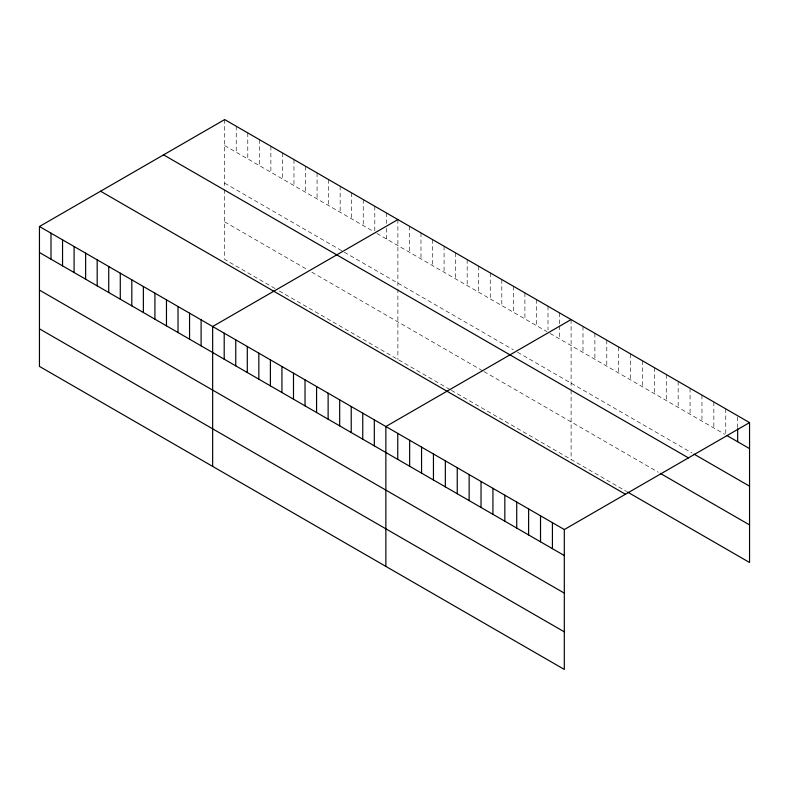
<?xml version="1.0" encoding="UTF-8"?>
<svg xmlns="http://www.w3.org/2000/svg" width="789" height="789" viewBox="0 0 789 789"><rect width="100%" height="100%" fill="white"/><g stroke="black" fill="none" stroke-linecap="round" stroke-linejoin="round"><path stroke-width="0.59" stroke-dasharray="3.94 2.96" d="M224.687 119.573L224.687 187.851M224.687 145.58L373.749 231.631M376.895 233.455L546.955 331.636M550.101 333.451L724.766 434.295M224.687 183.156L343.304 251.642M344.359 252.243L513.363 349.823M517.564 352.249L692.052 452.985M224.687 221.877L307.611 269.749M311.813 272.175L482.917 370.968M483.973 371.57L658.342 472.246M275.075 288.547L224.687 259.453L224.687 189.025M279.276 290.973L450.381 389.756M451.426 390.368L626.614 491.508M737.656 416.908L737.656 427.549M725.752 408.86L725.752 433.684M713.858 401.995L713.858 427.993M701.963 395.121L701.963 421.129M690.069 388.257L690.069 414.264M678.165 381.383L678.165 407.39M666.271 374.519L666.271 400.526M654.377 367.654L654.377 393.652M642.483 360.78L642.483 386.788M630.579 353.916L630.579 379.913M618.684 347.042L618.684 373.049M606.79 340.177L606.79 366.175M594.886 333.303L594.886 359.311M582.992 326.439L582.992 352.446M571.098 319.565L571.098 389.016M571.098 390.19L571.098 459.454M559.549 312.898L559.549 324.723M559.549 325.906L559.549 338.905M548 306.24L548 329.881M536.451 299.573L536.451 325.571M524.912 292.906L524.912 318.904M513.363 286.239L513.363 312.237M501.814 279.572L501.814 305.57M490.265 272.905L490.265 298.903M478.716 266.238L478.716 292.246M467.177 259.571L467.177 285.579M455.628 252.904L455.628 278.911M444.079 246.237L444.079 272.244M432.53 239.57L432.53 265.577M420.981 232.903L420.981 258.91M409.442 226.236L409.442 252.243M397.893 219.569L397.893 287.847M397.893 289.021L397.893 359.459M386.344 212.902L386.344 223.543M386.344 228.268L386.344 238.909M374.795 206.235L374.795 231.059M363.246 199.568L363.246 225.575M351.707 192.901L351.707 218.908M340.158 186.234L340.158 212.241M328.609 179.567L328.609 205.574M317.06 172.899L317.06 198.907M305.521 166.232L305.521 192.24M293.972 159.575L293.972 185.573M282.423 152.908L282.423 178.906M270.874 146.241L270.874 172.239M259.325 139.574L259.325 165.572M247.785 132.907L247.785 158.905M236.236 126.24L236.236 152.238"/><path stroke-width="1.18" d="M39.45 226.512L564.313 529.547L564.313 669.427L39.45 366.402L39.45 226.512L224.687 119.573L749.55 422.598L749.55 562.488L627.61 492.08M397.893 219.569L212.655 326.518L212.655 466.398M571.098 319.565L385.86 426.514L385.86 566.403M564.313 529.547L749.55 422.598M726.748 435.439L749.55 448.606M694.034 454.129L749.55 486.182M163.56 154.861L688.422 457.886M660.324 473.39L749.55 524.902M100.578 191.224L625.44 494.249M39.45 252.519L564.313 555.545M39.45 290.105L564.313 593.131M39.45 328.826L564.313 631.851M737.656 428.733L737.656 441.732M552.418 522.673L552.418 548.68M540.524 515.809L540.524 541.806M528.62 508.935L528.62 534.942M516.726 502.07L516.726 528.078M504.832 495.196L504.832 521.204M492.928 488.332L492.928 514.339M481.034 481.468L481.034 507.465M469.139 474.593L469.139 500.601M457.245 467.729L457.245 493.727M445.341 460.855L445.341 486.862M433.447 453.991L433.447 479.998M421.553 447.116L421.553 473.124M409.649 440.252L409.649 466.26M397.755 433.388L397.755 459.385M374.311 419.847L374.311 445.854M362.762 413.18L362.762 439.187M351.223 406.513L351.223 432.52M339.674 399.845L339.674 425.853M328.125 393.178L328.125 419.186M316.576 386.511L316.576 412.519M305.027 379.844L305.027 405.852M293.488 373.177L293.488 399.185M281.939 366.51L281.939 392.518M270.39 359.853L270.39 385.851M258.841 353.186L258.841 379.184M247.292 346.519L247.292 372.516M235.753 339.852L235.753 365.849M224.204 333.185L224.204 359.182M201.106 319.851L201.106 345.858M189.557 313.184L189.557 339.191M178.018 306.517L178.018 332.524M166.469 299.85L166.469 325.857M154.92 293.183L154.92 319.19M143.371 286.515L143.371 312.523M131.822 279.848L131.822 305.856M120.283 273.181L120.283 299.189M108.734 266.514L108.734 292.522M97.185 259.847L97.185 285.855M85.636 253.18L85.636 279.188M74.087 246.513L74.087 272.521M62.548 239.846L62.548 265.854M50.999 233.179L50.999 259.187"/></g></svg>
